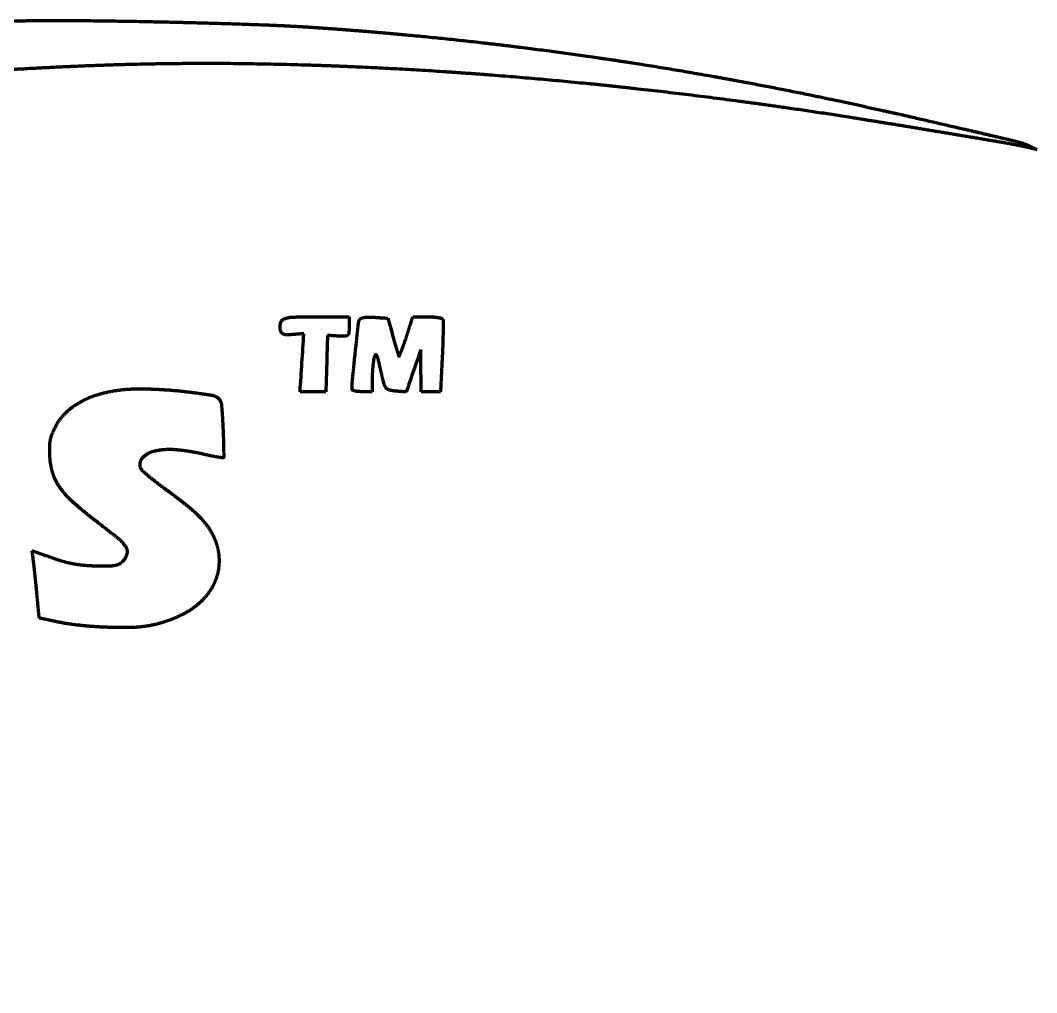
# Model space of a CAD drawing. Header units: inches. Extents: x -3055 to 7244, y 299 to 5591.
# Drawn here: x 3274.94 to 3304.77, y 2402.02 to 2430.56 of the extents above; entities that cross this region are included whole.
import ezdxf

# ---------------------------------------------------------------- set-up
doc = ezdxf.new("R2010")
doc.units = ezdxf.units.IN

msp = doc.modelspace()

# ---------------------------------------------------------------- linework, layer by layer
at = {"linetype": 'Continuous', "lineweight": 70}
for points, weights, knots in [([(3304.772, 2426.767), (3304.716, 2426.78), (3304.659, 2426.792), (3304.339, 2426.865), (3304.073, 2426.917), (3303.073, 2427.087), (3302.339, 2427.21), (3300.856, 2427.455), (3300.107, 2427.577), (3298.799, 2427.785), (3298.241, 2427.87), (3295.891, 2428.21), (3294.095, 2428.435), (3290.546, 2428.809), (3288.794, 2428.956), (3285.367, 2429.173), (3283.693, 2429.241), (3280.456, 2429.302), (3278.894, 2429.289), (3275.108, 2429.155), (3272.887, 2429.01), (3268.627, 2428.606), (3266.591, 2428.335), (3262.608, 2427.651), (3260.664, 2427.238), (3256.769, 2426.251), (3254.821, 2425.68), (3252.028, 2424.75), (3251.166, 2424.447), (3249.494, 2423.827), (3248.685, 2423.51), (3247.067, 2422.839), (3246.258, 2422.486), (3244.587, 2421.718), (3243.724, 2421.306), (3241.767, 2420.336), (3240.676, 2419.772), (3238.546, 2418.626), (3237.508, 2418.043), (3235.246, 2416.718), (3234.021, 2415.978), (3231.077, 2414.142), (3229.353, 2413.055), (3226.277, 2411.094), (3224.918, 2410.233), (3222.692, 2408.832), (3221.821, 2408.297), (3220.269, 2407.365), (3219.587, 2406.969), (3218.219, 2406.205), (3217.534, 2405.837), (3216.012, 2405.05), (3215.167, 2404.647), (3213.51, 2403.92), (3212.698, 2403.601), (3211.107, 2403.047), (3210.33, 2402.813), (3208.815, 2402.426), (3208.077, 2402.279), (3206.958, 2402.116), (3206.581, 2402.079), (3205.739, 2402.036), (3205.276, 2402.024), (3204.355, 2402.025), (3203.898, 2402.037), (3203.083, 2402.079), (3202.726, 2402.116), (3201.384, 2402.329), (3200.412, 2402.564), (3199.461, 2402.875), (3198.53, 2403.18), (3197.628, 2403.563), (3196.761, 2404.021), (3195.871, 2404.491), (3195.022, 2405.033), (3193.362, 2406.295), (3192.549, 2407.004), (3191.354, 2408.195), (3190.934, 2408.638), (3190.149, 2409.515), (3189.785, 2409.951), (3189.079, 2410.862), (3188.737, 2411.336), (3188.044, 2412.367), (3187.69, 2412.921), (3187.146, 2413.82), (3186.951, 2414.16), (3186.5, 2414.991), (3186.241, 2415.48), (3185.708, 2416.506), (3185.431, 2417.04), (3185.154, 2417.575), (3185.136, 2417.61), (3185.142, 2417.648), (3185.17, 2417.676), (3185.177, 2417.683), (3185.187, 2417.682), (3185.192, 2417.673), (3185.247, 2417.585), (3185.302, 2417.496), (3185.421, 2417.304), (3185.483, 2417.199), (3185.618, 2416.969), (3185.69, 2416.843), (3186.421, 2415.546), (3187.137, 2414.411), (3188.639, 2412.27), (3189.429, 2411.274), (3191.062, 2409.441), (3191.902, 2408.609), (3193.606, 2407.12), (3194.475, 2406.478), (3195.844, 2405.63), (3196.306, 2405.372), (3197.262, 2404.891), (3197.755, 2404.669), (3198.747, 2404.271), (3199.245, 2404.095), (3200.219, 2403.797), (3200.696, 2403.679), (3201.178, 2403.586), (3202.536, 2403.323), (3203.917, 2403.235), (3205.298, 2403.321), (3206.732, 2403.41), (3208.148, 2403.66), (3209.527, 2404.066), (3211.162, 2404.549), (3212.748, 2405.176), (3216.227, 2406.927), (3218.14, 2407.994), (3220.352, 2409.355), (3220.697, 2409.571), (3221.453, 2410.051), (3221.864, 2410.314), (3222.898, 2410.983), (3223.521, 2411.388), (3225.335, 2412.572), (3226.527, 2413.351), (3228.778, 2414.823), (3229.842, 2415.51), (3231.791, 2416.754), (3232.679, 2417.308), (3234.381, 2418.348), (3235.195, 2418.832), (3236.84, 2419.788), (3237.672, 2420.258), (3239.038, 2421.012), (3239.572, 2421.295), (3240.831, 2421.935), (3241.553, 2422.295), (3242.997, 2423.001), (3243.718, 2423.348), (3244.96, 2423.933), (3245.484, 2424.168), (3248.21, 2425.327), (3250.449, 2426.158), (3254.983, 2427.602), (3257.272, 2428.213), (3261.963, 2429.225), (3264.358, 2429.626), (3269.315, 2430.22), (3271.871, 2430.424), (3275.037, 2430.55), (3275.641, 2430.56), (3277.189, 2430.547), (3278.133, 2430.533), (3280.036, 2430.492), (3280.995, 2430.465), (3282.639, 2430.406), (3283.325, 2430.369), (3284.01, 2430.319)], [0.500028842012, 0.500028842012, 0.500028842012, 0.49990993454, 0.49990993454, 0.500028206926, 0.500028206926, 0.500027327896, 0.500027327896, 0.500020306907, 0.500020306907, 0.49996674968, 0.49996674968, 0.499954897266, 0.499954897266, 0.499947872216, 0.499947872216, 0.499905551037, 0.499905551037, 0.499883055807, 0.499883055807, 0.499792231719, 0.499792231719, 0.499773940632, 0.499773940632, 0.499803958143, 0.499803958143, 0.499983511469, 0.499983511469, 0.499967570397, 0.499967570397, 0.499969836855, 0.499969836855, 0.49999224639, 0.49999224639, 0.499982937989, 0.499982937989, 0.499973806451, 0.499973806451, 0.499996723387, 0.499996723387, 0.500024715037, 0.500024715037, 0.500027453769, 0.500027453769, 0.500010452456, 0.500010452456, 0.499988344513, 0.499988344513, 0.499984734416, 0.499984734416, 0.499859741035, 0.499859741035, 0.499772165641, 0.499772165641, 0.499731419008, 0.499731419008, 0.499559423038, 0.499559423038, 0.499666780446, 0.499666780446, 0.499918789299, 0.499918789299, 0.499918892039, 0.499918892039, 0.499564850303, 0.499564850303, 0.498972995834, 0.498972995834, 0.500028842012, 0.498832867725, 0.498832867725, 0.500028842012, 0.498906283356, 0.498906283356, 0.499287120527, 0.499287120527, 0.499893163609, 0.499893163609, 0.499822434289, 0.499822434289, 0.499836242554, 0.499836242554, 0.499934379805, 0.499934379805, 0.499935455777, 0.499935455777, 0.500016243918, 0.500016243918, 0.500028611503, 0.500028611503, 0.500028842012, 0.435794288113, 0.435794288113, 0.500028842012, 0.374186246908, 0.374186246908, 0.500028842012, 0.500027229907, 0.500027229907, 0.500003945292, 0.500003945292, 0.500020163182, 0.500020163182, 0.499624081461, 0.499624081461, 0.499467725914, 0.499467725914, 0.499381762254, 0.499381762254, 0.498914889926, 0.498914889926, 0.499697758003, 0.499697758003, 0.499738051905, 0.499738051905, 0.499725706688, 0.499725706688, 0.499560729865, 0.499560729865, 0.500028842012, 0.49736967995, 0.49736967995, 0.500028842012, 0.497925029837, 0.497925029837, 0.500028842012, 0.498691632887, 0.498691632887, 0.499724398278, 0.499724398278, 0.500020473069, 0.500020473069, 0.500025999044, 0.500025999044, 0.500028065808, 0.500028065808, 0.500028820171, 0.500028820171, 0.500023637462, 0.500023637462, 0.500012762859, 0.500012762859, 0.500008128477, 0.500008128477, 0.500009221042, 0.500009221042, 0.499979547613, 0.499979547613, 0.500019764212, 0.500019764212, 0.500019920975, 0.500019920975, 0.499967173544, 0.499967173544, 0.499663762533, 0.499663762533, 0.499645871572, 0.499645871572, 0.499666159219, 0.499666159219, 0.499766988665, 0.499766988665, 0.499932337733, 0.499932337733, 0.500021256909, 0.500021256909, 0.500020660968, 0.500020660968, 0.499971666204, 0.499971666204, 0.500028842012], [0, 0, 0, 0, 0.000858, 0.000858, 0.004871, 0.004871, 0.015909, 0.015909, 0.027164, 0.027164, 0.035539, 0.035539, 0.062379, 0.062379, 0.088446, 0.088446, 0.113283, 0.113283, 0.136431, 0.136431, 0.169412, 0.169412, 0.199818, 0.199818, 0.229241, 0.229241, 0.259272, 0.259272, 0.27279, 0.27279, 0.285643, 0.285643, 0.298702, 0.298702, 0.312844, 0.312844, 0.330996, 0.330996, 0.348605, 0.348605, 0.369756, 0.369756, 0.399898, 0.399898, 0.423682, 0.423682, 0.438788, 0.438788, 0.450448, 0.450448, 0.461942, 0.461942, 0.475773, 0.475773, 0.488668, 0.488668, 0.500645, 0.500645, 0.511735, 0.511735, 0.517321, 0.517321, 0.524148, 0.524148, 0.530887, 0.530887, 0.536162, 0.536162, 0.550852, 0.550852, 0.550852, 0.565207, 0.565207, 0.565207, 0.579922, 0.579922, 0.595663, 0.595663, 0.604555, 0.604555, 0.612842, 0.612842, 0.621358, 0.621358, 0.63095, 0.63095, 0.636663, 0.636663, 0.644732, 0.644732, 0.653504, 0.653504, 0.653504, 0.654001, 0.654001, 0.654001, 0.654094, 0.654094, 0.654094, 0.655086, 0.655086, 0.656243, 0.656243, 0.657623, 0.657623, 0.670374, 0.670374, 0.682437, 0.682437, 0.693641, 0.693641, 0.703853, 0.703853, 0.708852, 0.708852, 0.713958, 0.713958, 0.718939, 0.718939, 0.723569, 0.723569, 0.723569, 0.736538, 0.736538, 0.736538, 0.749961, 0.749961, 0.749961, 0.765836, 0.765836, 0.786217, 0.786217, 0.790004, 0.790004, 0.794547, 0.794547, 0.80146, 0.80146, 0.814708, 0.814708, 0.826489, 0.826489, 0.836231, 0.836231, 0.845042, 0.845042, 0.853933, 0.853933, 0.859558, 0.859558, 0.867067, 0.867067, 0.874508, 0.874508, 0.879844, 0.879844, 0.902046, 0.902046, 0.924054, 0.924054, 0.946594, 0.946594, 0.970379, 0.970379, 0.975983, 0.975983, 0.984738, 0.984738, 0.993634, 0.993634, 1, 1, 1, 1]), ([(3284.01, 2430.319), (3285.14, 2430.237), (3286.27, 2430.137), (3288.516, 2429.905), (3289.632, 2429.772), (3291.862, 2429.471), (3292.976, 2429.303), (3295.212, 2428.93), (3296.333, 2428.725), (3298.123, 2428.371), (3298.792, 2428.232), (3300.251, 2427.913), (3301.041, 2427.735), (3302.61, 2427.373), (3303.39, 2427.191), (3304.169, 2427.007), (3304.32, 2426.971), (3304.465, 2426.919), (3304.659, 2426.823), (3304.716, 2426.795), (3304.772, 2426.767)], [0.500028842012, 0.499990385996, 0.499990385996, 0.499988375681, 0.499988375681, 0.499988541707, 0.499988541707, 0.499991391939, 0.499991391939, 0.500012460237, 0.500012460237, 0.500022825709, 0.500022825709, 0.500028062928, 0.500028062928, 0.500028842012, 0.49786557683, 0.49786557683, 0.500028842012, 0.500028842012, 0.500028842012], [0, 0, 0, 0, 0.161192, 0.161192, 0.321006, 0.321006, 0.481112, 0.481112, 0.643175, 0.643175, 0.740375, 0.740375, 0.855409, 0.855409, 0.969268, 0.969268, 0.969268, 0.991092, 0.991092, 1, 1, 1, 1]), ([(3283.26, 2421.362), (3283.151, 2421.354), (3283.042, 2421.345), (3282.877, 2421.331), (3282.82, 2421.329), (3282.764, 2421.329), (3282.73, 2421.329), (3282.697, 2421.334), (3282.665, 2421.346), (3282.642, 2421.354), (3282.622, 2421.369), (3282.607, 2421.389), (3282.591, 2421.411), (3282.58, 2421.436), (3282.574, 2421.462), (3282.56, 2421.534), (3282.561, 2421.607), (3282.578, 2421.678), (3282.591, 2421.734), (3282.628, 2421.777), (3282.682, 2421.797), (3282.765, 2421.829), (3282.853, 2421.847), (3282.942, 2421.849), (3283.166, 2421.856), (3283.389, 2421.859), (3283.938, 2421.859), (3284.263, 2421.859), (3284.588, 2421.859)], [0.500219493152, 0.500219493152, 0.500219493152, 0.49996355529, 0.49996355529, 0.500219493152, 0.495370353596, 0.495370353596, 0.500219493152, 0.485553841997, 0.485553841997, 0.500219493152, 0.492383277843, 0.492383277843, 0.500219493152, 0.492416766478, 0.492416766478, 0.500219493152, 0.461463365185, 0.461463365185, 0.500219493152, 0.495547395804, 0.495547395804, 0.500219493152, 0.500181748372, 0.500181748372, 0.500219493152, 0.500219493152, 0.500219493152], [0, 0, 0, 0, 0.120457, 0.120457, 0.182586, 0.182586, 0.182586, 0.219188, 0.219188, 0.219188, 0.245415, 0.245415, 0.245415, 0.273911, 0.273911, 0.273911, 0.348744, 0.348744, 0.348744, 0.40269, 0.40269, 0.40269, 0.486471, 0.486471, 0.486471, 0.695558, 0.695558, 1, 1, 1, 1]), ([(3285.265, 2419.659), (3285.167, 2419.659), (3285.068, 2419.659), (3284.931, 2419.659), (3284.893, 2419.661), (3284.823, 2419.667), (3284.792, 2419.672), (3284.736, 2419.685), (3284.713, 2419.693), (3284.691, 2419.702), (3284.68, 2419.707), (3284.673, 2419.717), (3284.673, 2419.729), (3284.673, 2419.814), (3284.677, 2419.899), (3284.713, 2420.251), (3284.74, 2420.519), (3284.798, 2421.066), (3284.828, 2421.346), (3284.859, 2421.627), (3284.864, 2421.671), (3284.873, 2421.716), (3284.888, 2421.758), (3284.895, 2421.779), (3284.909, 2421.796), (3284.929, 2421.806), (3284.956, 2421.82), (3284.984, 2421.83), (3285.014, 2421.836), (3285.057, 2421.844), (3285.101, 2421.848), (3285.205, 2421.849), (3285.266, 2421.847), (3285.461, 2421.834), (3285.595, 2421.826), (3285.729, 2421.817)], [0.500006319012, 0.500006319012, 0.500006319012, 0.499675873131, 0.499675873131, 0.499157159944, 0.499157159944, 0.498919649512, 0.498919649512, 0.500006319012, 0.443892118509, 0.443892118509, 0.500006319012, 0.499589474427, 0.499589474427, 0.500005103999, 0.500005103999, 0.500005980096, 0.500005980096, 0.500006319012, 0.49802229994, 0.49802229994, 0.500006319012, 0.475672397644, 0.475672397644, 0.500006319012, 0.496627701085, 0.496627701085, 0.500006319012, 0.49858998851, 0.49858998851, 0.499802165632, 0.499802165632, 0.500006319012, 0.500006319012, 0.500006319012], [0, 0, 0, 0, 0.094349, 0.094349, 0.130545, 0.130545, 0.161395, 0.161395, 0.184407, 0.184407, 0.184407, 0.194746, 0.194746, 0.194746, 0.266535, 0.266535, 0.49337, 0.49337, 0.731134, 0.731134, 0.731134, 0.769122, 0.769122, 0.769122, 0.786723, 0.786723, 0.786723, 0.810834, 0.810834, 0.810834, 0.845463, 0.845463, 0.893713, 0.893713, 1, 1, 1, 1]), ([(3285.874, 2421.278), (3285.893, 2421.208), (3285.912, 2421.139), (3285.949, 2421.009), (3285.967, 2420.948), (3286.001, 2420.837), (3286.017, 2420.786), (3286.034, 2420.735), (3286.037, 2420.725), (3286.042, 2420.716), (3286.049, 2420.709), (3286.055, 2420.703), (3286.063, 2420.704), (3286.067, 2420.712), (3286.087, 2420.762), (3286.107, 2420.811), (3286.151, 2420.922), (3286.173, 2420.983), (3286.221, 2421.119), (3286.246, 2421.194), (3286.333, 2421.466), (3286.397, 2421.663), (3286.46, 2421.859)], [0.500006319012, 0.499997893663, 0.499997893663, 0.499987051742, 0.499987051742, 0.500002919944, 0.500002919944, 0.500006319012, 0.490540766531, 0.490540766531, 0.500006319012, 0.351848746573, 0.351848746573, 0.500006319012, 0.499992843104, 0.499992843104, 0.499939364569, 0.499939364569, 0.499984354392, 0.499984354392, 0.500006319012, 0.500006319012, 0.500006319012], [0, 0, 0, 0, 0.149285, 0.149285, 0.279231, 0.279231, 0.390088, 0.390088, 0.390088, 0.411145, 0.411145, 0.411145, 0.422938, 0.422938, 0.422938, 0.499242, 0.499242, 0.592486, 0.592486, 0.70499, 0.70499, 1, 1, 1, 1]), ([(3286.46, 2421.859), (3286.598, 2421.859), (3286.735, 2421.859), (3286.927, 2421.859), (3286.981, 2421.858), (3287.083, 2421.851), (3287.13, 2421.846), (3287.216, 2421.833), (3287.254, 2421.825), (3287.292, 2421.816), (3287.308, 2421.813), (3287.322, 2421.803), (3287.33, 2421.789), (3287.341, 2421.771), (3287.346, 2421.752), (3287.347, 2421.732), (3287.347, 2421.633), (3287.347, 2421.535), (3287.345, 2421.32), (3287.343, 2421.204), (3287.335, 2420.955), (3287.329, 2420.822), (3287.305, 2420.345), (3287.288, 2420.002), (3287.271, 2419.659)], [0.500006319012, 0.500006319012, 0.500006319012, 0.499835970951, 0.499835970951, 0.499669135356, 0.499669135356, 0.499745480038, 0.499745480038, 0.500006319012, 0.47470960807, 0.47470960807, 0.500006319012, 0.487512318962, 0.487512318962, 0.500006319012, 0.500000843018, 0.500000843018, 0.499978386677, 0.499978386677, 0.499994078266, 0.499994078266, 0.500006319012, 0.500006319012, 0.500006319012], [0, 0, 0, 0, 0.144736, 0.144736, 0.201325, 0.201325, 0.251776, 0.251776, 0.292372, 0.292372, 0.292372, 0.308967, 0.308967, 0.308967, 0.328484, 0.328484, 0.328484, 0.42427, 0.42427, 0.536994, 0.536994, 0.666439, 0.666439, 1, 1, 1, 1]), ([(3284.588, 2421.566), (3284.588, 2421.505), (3284.586, 2421.444), (3284.581, 2421.383), (3284.578, 2421.356), (3284.566, 2421.332), (3284.546, 2421.314), (3284.525, 2421.296), (3284.499, 2421.286), (3284.471, 2421.286), (3284.404, 2421.285), (3284.338, 2421.287), (3284.165, 2421.297), (3284.059, 2421.303), (3283.954, 2421.309)], [0.500219493152, 0.499926835616, 0.499926835616, 0.500219493152, 0.47562565834, 0.47562565834, 0.500219493152, 0.479696140891, 0.479696140891, 0.500219493152, 0.500030182143, 0.500030182143, 0.500219493152, 0.500219493152, 0.500219493152], [0, 0, 0, 0, 0.226416, 0.226416, 0.226416, 0.322006, 0.322006, 0.322006, 0.4163, 0.4163, 0.4163, 0.641586, 0.641586, 1, 1, 1, 1]), ([(3286.264, 2419.65), (3286.161, 2419.659), (3286.059, 2419.667), (3285.892, 2419.681), (3285.828, 2419.692), (3285.765, 2419.708), (3285.727, 2419.718), (3285.694, 2419.74), (3285.671, 2419.772), (3285.642, 2419.813), (3285.621, 2419.858), (3285.609, 2419.906), (3285.577, 2420.035), (3285.546, 2420.164), (3285.493, 2420.4), (3285.469, 2420.506), (3285.443, 2420.612), (3285.433, 2420.653), (3285.418, 2420.693), (3285.399, 2420.731), (3285.391, 2420.746), (3285.375, 2420.749), (3285.362, 2420.737), (3285.345, 2420.72), (3285.333, 2420.698), (3285.326, 2420.675), (3285.316, 2420.639), (3285.309, 2420.603), (3285.296, 2420.513), (3285.29, 2420.46), (3285.279, 2420.348), (3285.274, 2420.29), (3285.268, 2420.174), (3285.267, 2420.118), (3285.266, 2419.927), (3285.266, 2419.793), (3285.265, 2419.659)], [0.500006319012, 0.500006319012, 0.500006319012, 0.49885580665, 0.49885580665, 0.500006319012, 0.47962742669, 0.47962742669, 0.500006319012, 0.494308566103, 0.494308566103, 0.500006319012, 0.49997272308, 0.49997272308, 0.499990689205, 0.499990689205, 0.500006319012, 0.497892451302, 0.497892451302, 0.500006319012, 0.361447509705, 0.361447509705, 0.500006319012, 0.489055799964, 0.489055799964, 0.500006319012, 0.499318282348, 0.499318282348, 0.499923965996, 0.499923965996, 0.499925793002, 0.499925793002, 0.4999014329, 0.4999014329, 0.500006319012, 0.500006319012, 0.500006319012], [0, 0, 0, 0, 0.132664, 0.132664, 0.216155, 0.216155, 0.216155, 0.265064, 0.265064, 0.265064, 0.325668, 0.325668, 0.325668, 0.48784, 0.48784, 0.620542, 0.620542, 0.620542, 0.672331, 0.672331, 0.672331, 0.687314, 0.687314, 0.687314, 0.708408, 0.708408, 0.708408, 0.740155, 0.740155, 0.78596, 0.78596, 0.836617, 0.836617, 0.88508, 0.88508, 1, 1, 1, 1]), ([(3275.284, 2414.993), (3275.488, 2414.921), (3275.692, 2414.849), (3276, 2414.74), (3276.107, 2414.706), (3276.315, 2414.65), (3276.416, 2414.627), (3276.621, 2414.59), (3276.725, 2414.577), (3276.942, 2414.558), (3277.056, 2414.552), (3277.3, 2414.548), (3277.43, 2414.548), (3277.56, 2414.55), (3277.625, 2414.551), (3277.689, 2414.558), (3277.752, 2414.573), (3277.798, 2414.583), (3277.84, 2414.602), (3277.878, 2414.63), (3277.922, 2414.661), (3277.96, 2414.697), (3277.994, 2414.738), (3278.04, 2414.795), (3278.069, 2414.862), (3278.079, 2414.934), (3278.088, 2415), (3278.071, 2415.063), (3278.032, 2415.116), (3277.967, 2415.205), (3277.891, 2415.284), (3277.805, 2415.353), (3277.596, 2415.522), (3277.385, 2415.688), (3276.941, 2416.029), (3276.715, 2416.214), (3276.496, 2416.407), (3276.351, 2416.534), (3276.221, 2416.677), (3276.108, 2416.833), (3276.017, 2416.959), (3275.946, 2417.098), (3275.898, 2417.246), (3275.847, 2417.405), (3275.816, 2417.569), (3275.806, 2417.736), (3275.8, 2417.832), (3275.797, 2417.929), (3275.799, 2418.096), (3275.806, 2418.166), (3275.819, 2418.235), (3275.831, 2418.299), (3275.85, 2418.363), (3275.874, 2418.424), (3275.905, 2418.499), (3275.939, 2418.572), (3275.977, 2418.644), (3276.104, 2418.881), (3276.283, 2419.081), (3276.505, 2419.234), (3276.75, 2419.403), (3277.021, 2419.527), (3277.309, 2419.602), (3277.67, 2419.697), (3278.041, 2419.744), (3278.415, 2419.744), (3278.895, 2419.744), (3279.375, 2419.714), (3279.851, 2419.656)], [0.500031347362, 0.500031347362, 0.500031347362, 0.499808708619, 0.499808708619, 0.499690993187, 0.499690993187, 0.499696211239, 0.499696211239, 0.499826623623, 0.499826623623, 0.499990849659, 0.499990849659, 0.500031347362, 0.498202540738, 0.498202540738, 0.500031347362, 0.493516271437, 0.493516271437, 0.500031347362, 0.49703013616, 0.49703013616, 0.500031347362, 0.487657101893, 0.487657101893, 0.500031347362, 0.475556290386, 0.475556290386, 0.500031347362, 0.497296901655, 0.497296901655, 0.500031347362, 0.500006621329, 0.500006621329, 0.499843206271, 0.499843206271, 0.500031347362, 0.497978873118, 0.497978873118, 0.500031347362, 0.49592624027, 0.49592624027, 0.500031347362, 0.497361782152, 0.497361782152, 0.500031347362, 0.49982895248, 0.49982895248, 0.498722027573, 0.498722027573, 0.500031347362, 0.498405217194, 0.498405217194, 0.500031347362, 0.499562456052, 0.499562456052, 0.500031347362, 0.490603074604, 0.490603074604, 0.500031347362, 0.495008073662, 0.495008073662, 0.500031347362, 0.497303771875, 0.497303771875, 0.500031347362, 0.499416579916, 0.499416579916, 0.500031347362], [0, 0, 0, 0, 0.059751, 0.059751, 0.090585, 0.090585, 0.119294, 0.119294, 0.148166, 0.148166, 0.179499, 0.179499, 0.21542, 0.21542, 0.21542, 0.233214, 0.233214, 0.233214, 0.245918, 0.245918, 0.245918, 0.260251, 0.260251, 0.260251, 0.279467, 0.279467, 0.279467, 0.295943, 0.295943, 0.295943, 0.323319, 0.323319, 0.323319, 0.390065, 0.390065, 0.462682, 0.462682, 0.462682, 0.510418, 0.510418, 0.510418, 0.548667, 0.548667, 0.548667, 0.589493, 0.589493, 0.589493, 0.613112, 0.613112, 0.630227, 0.630227, 0.630227, 0.646199, 0.646199, 0.646199, 0.665866, 0.665866, 0.665866, 0.729878, 0.729878, 0.729878, 0.800006, 0.800006, 0.800006, 0.887566, 0.887566, 0.887566, 1, 1, 1, 1]), ([(3279.851, 2419.656), (3280.089, 2419.627), (3280.326, 2419.594), (3280.562, 2419.557), (3280.635, 2419.546), (3280.701, 2419.512), (3280.754, 2419.46), (3280.805, 2419.409), (3280.835, 2419.343), (3280.842, 2419.27), (3280.86, 2419.054), (3280.874, 2418.837), (3280.888, 2418.509), (3280.893, 2418.397), (3280.9, 2418.191), (3280.902, 2418.096), (3280.905, 2417.917), (3280.907, 2417.834), (3280.908, 2417.751), (3280.908, 2417.742), (3280.905, 2417.733), (3280.899, 2417.726), (3280.894, 2417.719), (3280.886, 2417.716), (3280.877, 2417.717), (3280.821, 2417.726), (3280.765, 2417.735), (3280.643, 2417.756), (3280.577, 2417.768), (3280.435, 2417.798), (3280.359, 2417.814), (3280.02, 2417.891), (3279.753, 2417.932), (3279.484, 2417.954), (3279.275, 2417.971), (3279.066, 2417.956), (3278.862, 2417.91), (3278.73, 2417.881), (3278.614, 2417.814), (3278.521, 2417.717), (3278.444, 2417.635), (3278.423, 2417.526), (3278.463, 2417.421), (3278.473, 2417.394), (3278.49, 2417.37), (3278.511, 2417.351), (3278.574, 2417.294), (3278.639, 2417.239), (3278.782, 2417.118), (3278.861, 2417.054), (3279.033, 2416.921), (3279.124, 2416.853), (3279.412, 2416.643), (3279.605, 2416.497), (3279.929, 2416.241), (3280.056, 2416.128), (3280.271, 2415.914), (3280.358, 2415.812), (3280.437, 2415.705), (3280.509, 2415.605), (3280.571, 2415.499), (3280.622, 2415.387), (3280.741, 2415.125), (3280.79, 2414.842), (3280.765, 2414.555), (3280.741, 2414.273), (3280.643, 2414.008), (3280.478, 2413.778), (3280.293, 2413.521), (3280.055, 2413.313), (3279.777, 2413.163), (3279.457, 2412.992), (3279.116, 2412.87), (3278.761, 2412.8), (3278.583, 2412.765), (3278.402, 2412.745), (3277.97, 2412.734), (3277.719, 2412.736), (3277.205, 2412.756), (3276.941, 2412.775), (3276.45, 2412.827), (3276.223, 2412.863), (3275.829, 2412.945), (3275.66, 2412.981), (3275.491, 2413.016)], [0.500031347362, 0.499989550879, 0.499989550879, 0.500031347362, 0.483433625463, 0.483433625463, 0.500031347362, 0.479890011286, 0.479890011286, 0.500031347362, 0.49996284426, 0.49996284426, 0.500026964385, 0.500026964385, 0.500020298158, 0.500020298158, 0.500030640052, 0.500030640052, 0.500031347362, 0.481639258984, 0.481639258984, 0.500031347362, 0.453037841655, 0.453037841655, 0.500031347362, 0.500025458522, 0.500025458522, 0.499985840519, 0.499985840519, 0.500013630705, 0.500013630705, 0.499184092083, 0.499184092083, 0.500031347362, 0.496217366785, 0.496217366785, 0.500031347362, 0.485548563835, 0.485548563835, 0.500031347362, 0.448785805263, 0.448785805263, 0.500031347362, 0.49069969115, 0.49069969115, 0.500031347362, 0.499995742455, 0.499995742455, 0.499957346073, 0.499957346073, 0.499992962003, 0.499992962003, 0.499961881403, 0.499961881403, 0.499493775666, 0.499493775666, 0.498985161417, 0.498985161417, 0.500031347362, 0.49831294949, 0.49831294949, 0.500031347362, 0.489188546761, 0.489188546761, 0.500031347362, 0.488022255652, 0.488022255652, 0.500031347362, 0.491459140961, 0.491459140961, 0.500031347362, 0.496327264528, 0.496327264528, 0.500031347362, 0.498848174573, 0.498848174573, 0.499852536358, 0.499852536358, 0.499851027035, 0.499851027035, 0.499612013255, 0.499612013255, 0.500031347362, 0.500031347362, 0.500031347362], [0, 0, 0, 0, 0.063205, 0.063205, 0.063205, 0.082164, 0.082164, 0.082164, 0.099954, 0.099954, 0.099954, 0.153254, 0.153254, 0.180548, 0.180548, 0.203915, 0.203915, 0.224278, 0.224278, 0.224278, 0.226488, 0.226488, 0.226488, 0.228367, 0.228367, 0.228367, 0.240526, 0.240526, 0.254809, 0.254809, 0.271544, 0.271544, 0.329197, 0.329197, 0.329197, 0.37362, 0.37362, 0.37362, 0.401286, 0.401286, 0.401286, 0.421953, 0.421953, 0.421953, 0.427185, 0.427185, 0.427185, 0.442597, 0.442597, 0.461145, 0.461145, 0.481844, 0.481844, 0.525746, 0.525746, 0.556565, 0.556565, 0.58066, 0.58066, 0.58066, 0.602775, 0.602775, 0.602775, 0.653441, 0.653441, 0.653441, 0.702105, 0.702105, 0.702105, 0.755526, 0.755526, 0.755526, 0.816299, 0.816299, 0.816299, 0.846651, 0.846651, 0.888589, 0.888589, 0.932781, 0.932781, 0.971117, 0.971117, 1, 1, 1, 1]), ([(3275.491, 2413.016), (3275.471, 2413.227), (3275.451, 2413.439), (3275.423, 2413.74), (3275.415, 2413.83), (3275.397, 2414.014), (3275.387, 2414.108), (3275.368, 2414.289), (3275.359, 2414.374), (3275.343, 2414.52), (3275.336, 2414.58), (3275.314, 2414.757), (3275.299, 2414.875), (3275.284, 2414.993)], [0.500031347362, 0.500031347362, 0.500031347362, 0.500029786668, 0.500029786668, 0.500030206716, 0.500030206716, 0.500030190966, 0.500030190966, 0.500021936872, 0.500021936872, 0.500031347362, 0.500031347362, 0.500031347362], [0, 0, 0, 0, 0.320662, 0.320662, 0.456574, 0.456574, 0.599797, 0.599797, 0.730009, 0.730009, 0.820641, 0.820641, 1, 1, 1, 1])]:
    msp.add_rational_spline(points, weights, degree=3, knots=knots, dxfattribs=at)
for points in [[(3284.588, 2421.859), (3284.588, 2421.762), (3284.588, 2421.664), (3284.588, 2421.566)], [(3285.729, 2421.817), (3285.778, 2421.637), (3285.826, 2421.458), (3285.874, 2421.278)]]:
    msp.add_open_spline(points, degree=3, dxfattribs=at)
for points in [[(3283.149, 2419.659), (3283.167, 2419.943), (3283.186, 2420.227), (3283.223, 2420.795), (3283.242, 2421.078), (3283.26, 2421.362)], [(3283.954, 2421.309), (3283.946, 2421.034), (3283.938, 2420.759), (3283.921, 2420.209), (3283.913, 2419.934), (3283.905, 2419.659)], [(3286.691, 2420.886), (3286.62, 2420.68), (3286.548, 2420.474), (3286.406, 2420.062), (3286.335, 2419.856), (3286.264, 2419.65)], [(3286.704, 2419.659), (3286.702, 2419.864), (3286.7, 2420.068), (3286.695, 2420.477), (3286.693, 2420.682), (3286.691, 2420.886)], [(3283.905, 2419.659), (3283.779, 2419.659), (3283.653, 2419.659), (3283.401, 2419.659), (3283.275, 2419.659), (3283.149, 2419.659)], [(3287.271, 2419.659), (3287.176, 2419.659), (3287.082, 2419.659), (3286.893, 2419.659), (3286.799, 2419.659), (3286.704, 2419.659)]]:
    msp.add_open_spline(points, degree=3, knots=[0, 0, 0, 0, 0.5, 0.5, 1, 1, 1, 1], dxfattribs=at)

doc.saveas('drawing.dxf')
